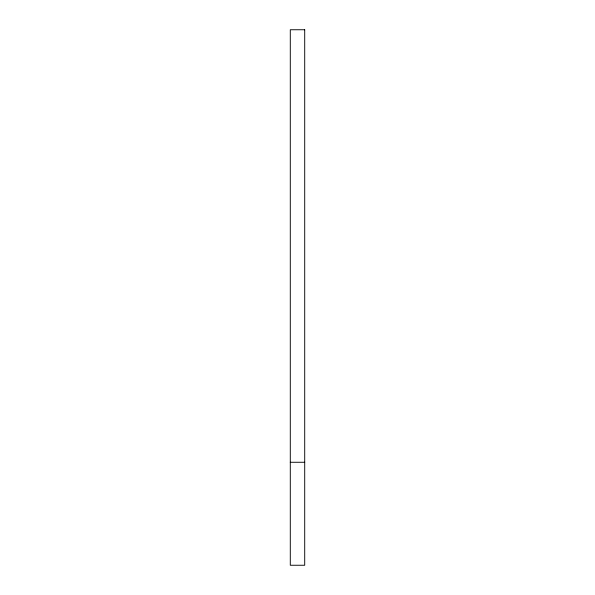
<?xml version="1.0" encoding="UTF-8"?>
<svg xmlns="http://www.w3.org/2000/svg" width="595" height="595" viewBox="0 0 595 595"><rect width="100%" height="100%" fill="white"/><g stroke="black" fill="none" stroke-linecap="round" stroke-linejoin="round"><path stroke-width="0.89" d="M290.293 462.27L304.707 462.27M304.707 29.75L290.293 29.75L290.293 565.25L304.707 565.25L304.707 29.75"/></g></svg>
